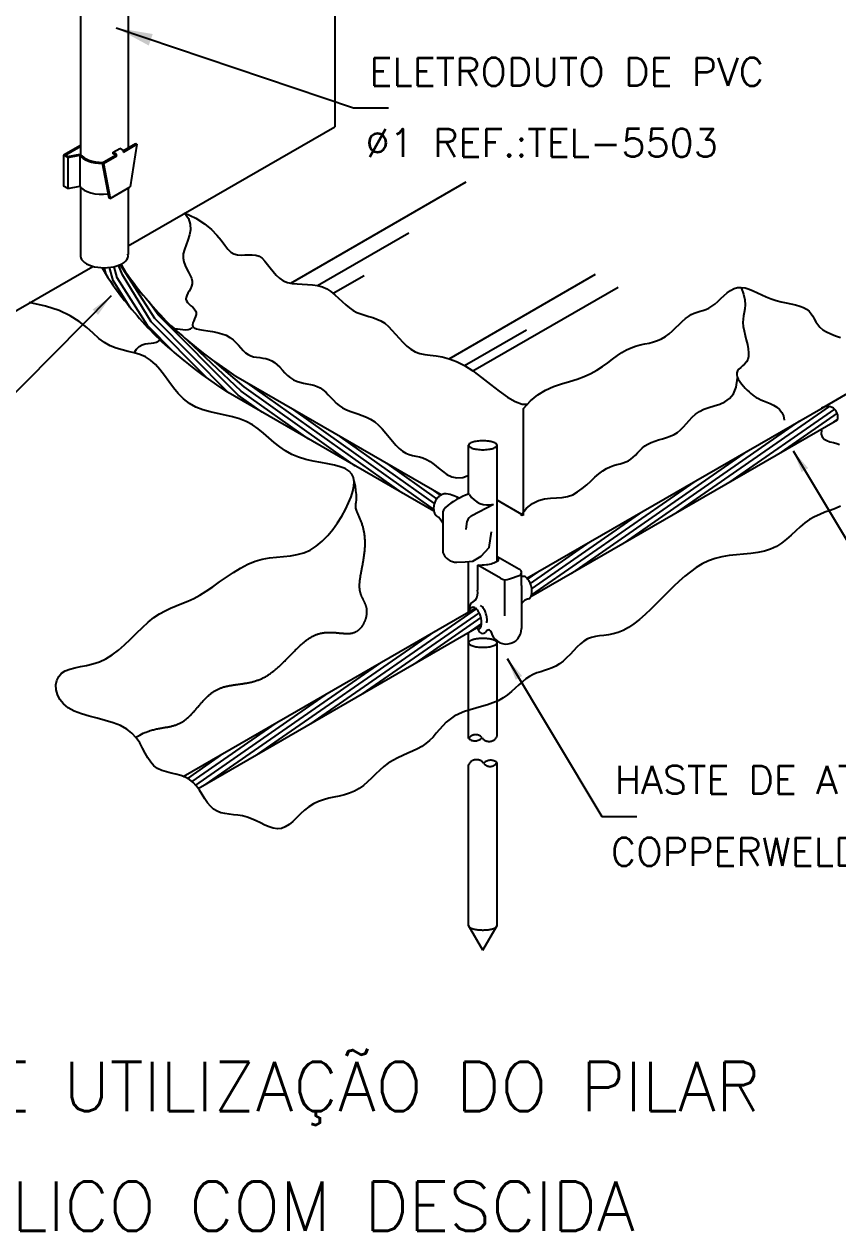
# Model space of a CAD drawing. Header units: millimetres. Extents: x -4896.6 to -4881.4, y -4697.4 to -4683.3.
# Drawn here: x -4890.26 to -4884.48, y -4697.4 to -4688.83 of the extents above; entities that cross this region are included whole.
import ezdxf
from ezdxf.enums import TextEntityAlignment as Align

# ---------------------------------------------------------------- set-up
doc = ezdxf.new("R2010")
doc.units = ezdxf.units.MM
doc.header["$LTSCALE"] = 10
doc.linetypes.add('DASHEDX2', pattern=[1.5, 1, -0.5])
doc.layers.add('Termotécnica', color=7, linetype='Continuous')
doc.styles.add('r140', font='romans.shx')
doc.styles.add('r80', font='romans.shx')

msp = doc.modelspace()

# ---------------------------------------------------------------- linework, layer by layer
at = {"layer": 'Termotécnica', "color": 2}
for p, q in [((-4888.0512, -4686.4706), (-4888.0512, -4689.5546)), ((-4889.5194, -4690.4023), (-4888.0512, -4689.5546)), ((-4891.2012, -4691.3733), (-4889.7705, -4690.5473)), ((-4889.6392, -4690.7575), (-4890.8862, -4692.0152)), ((-4886.7096, -4692.318), (-4886.7096, -4691.5576)), ((-4887.1007, -4692.1656), (-4887.1007, -4691.8186)), ((-4886.8981, -4692.6419), (-4886.8981, -4691.8186)), ((-4884.7952, -4691.8575), (-4884.1239, -4692.9798)), ((-4887.0769, -4692.3168), (-4886.9236, -4692.2364)), ((-4886.7096, -4692.318), (-4886.8981, -4692.2091)), ((-4887.2844, -4692.3052), (-4887.2844, -4692.5801)), ((-4887.1178, -4692.4181), (-4887.1111, -4692.3581)), ((-4887.1007, -4693.0024), (-4887.1007, -4692.6441)), ((-4886.7431, -4692.6984), (-4886.894, -4692.6124)), ((-4887.0376, -4692.67), (-4887.0376, -4692.8471)), ((-4886.8749, -4692.7634), (-4887.0349, -4692.6701)), ((-4886.8096, -4692.7679), (-4886.7352, -4692.7407)), ((-4886.7251, -4692.8147), (-4886.7251, -4692.7256)), ((-4886.8449, -4692.7738), (-4886.8449, -4693.0315)), ((-4886.7251, -4692.8147), (-4886.7251, -4693.1207)), ((-4887.1007, -4693.2227), (-4887.1007, -4693.1491)), ((-4886.8264, -4693.334), (-4886.1551, -4694.4563)), ((-4886.1551, -4694.4563), (-4885.9051, -4694.4563))]:
    msp.add_line(p, q, dxfattribs=at)
at = {"layer": 'Termotécnica', "color": 3}
for p, q in [((-4889.8583, -4688.0033), (-4889.8583, -4689.7496)), ((-4889.5194, -4688.0106), (-4889.5194, -4689.7056)), ((-4889.8583, -4689.2573), (-4889.8583, -4689.7495)), ((-4889.8583, -4689.6877), (-4889.9769, -4689.7561)), ((-4889.8583, -4689.6956), (-4889.9632, -4689.7561)), ((-4889.9471, -4689.7654), (-4889.8589, -4689.7488)), ((-4889.6252, -4689.7364), (-4889.5775, -4689.7089)), ((-4889.6052, -4689.7479), (-4889.6252, -4689.7364)), ((-4889.6252, -4689.7471), (-4889.6252, -4689.7364)), ((-4889.6082, -4689.7569), (-4889.6252, -4689.7471)), ((-4889.5575, -4689.7204), (-4889.5775, -4689.7089)), ((-4889.5535, -4689.7253), (-4889.4653, -4689.6743)), ((-4889.5518, -4689.7344), (-4889.4565, -4689.6794)), ((-4889.5518, -4689.7344), (-4889.5518, -4689.731)), ((-4889.4565, -4689.6794), (-4889.5041, -4689.9821)), ((-4889.4565, -4689.6794), (-4889.4653, -4689.6743)), ((-4889.9769, -4689.7561), (-4889.9769, -4689.9766)), ((-4889.9483, -4689.7727), (-4889.9769, -4689.7561)), ((-4889.9471, -4689.7654), (-4889.9632, -4689.7561)), ((-4889.9483, -4689.7727), (-4889.8626, -4689.7565)), ((-4889.9483, -4689.7727), (-4889.9483, -4689.9931)), ((-4889.8626, -4689.7565), (-4889.8626, -4689.9766)), ((-4889.7036, -4689.8119), (-4889.6082, -4689.7569)), ((-4889.6948, -4689.817), (-4889.7036, -4689.8119)), ((-4889.7036, -4689.8119), (-4889.6559, -4690.0596)), ((-4889.6948, -4689.817), (-4889.5995, -4689.762)), ((-4889.6948, -4689.817), (-4889.6471, -4690.0646)), ((-4889.9483, -4689.9931), (-4889.9769, -4689.9766)), ((-4889.9483, -4689.9928), (-4889.8626, -4689.9766)), ((-4889.8583, -4689.9822), (-4889.8583, -4690.4629)), ((-4889.6471, -4690.0646), (-4889.5041, -4689.9821)), ((-4889.5194, -4689.9909), (-4889.5194, -4690.462)), ((-4889.6471, -4690.0646), (-4889.6559, -4690.0596)), ((-4887.2952, -4692.1707), (-4888.7534, -4691.3289)), ((-4887.3473, -4692.2873), (-4888.8247, -4691.4344)), ((-4886.6861, -4692.7631), (-4884.5831, -4691.5489)), ((-4886.6579, -4692.8935), (-4884.4812, -4691.6368)), ((-4889.1271, -4694.1724), (-4887.0536, -4692.9753)), ((-4889.0218, -4694.2582), (-4887.0106, -4693.0971))]:
    msp.add_line(p, q, dxfattribs=at)
at = {"layer": 'Termotécnica', "color": 2, "ltscale": 1.6}
for p, q in [((-4889.6033, -4688.8526), (-4887.9193, -4689.4199)), ((-4887.9193, -4689.4199), (-4887.6693, -4689.4199))]:
    msp.add_line(p, q, dxfattribs=at)
at = {"layer": 'Termotécnica', "color": 1}
for p, q in [((-4888.364, -4690.6657), (-4887.1178, -4689.9463)), ((-4888.1749, -4690.6829), (-4887.5254, -4690.3079)), ((-4889.675, -4690.6047), (-4889.6878, -4690.558)), ((-4889.6261, -4690.6472), (-4889.651, -4690.5562)), ((-4889.5957, -4690.628), (-4889.6178, -4690.5497)), ((-4889.5594, -4690.6082), (-4889.5862, -4690.539)), ((-4889.3299, -4690.917), (-4889.5743, -4690.5336)), ((-4889.3554, -4690.9424), (-4889.5594, -4690.6082)), ((-4887.2392, -4691.203), (-4886.1999, -4690.6029)), ((-4889.506, -4690.8371), (-4889.6261, -4690.6472)), ((-4889.3809, -4690.9677), (-4889.5957, -4690.628)), ((-4888.0637, -4690.7381), (-4887.8435, -4690.6109)), ((-4887.071, -4691.29), (-4886.039, -4690.6941)), ((-4889.3044, -4690.8916), (-4889.3699, -4690.8015)), ((-4888.9575, -4691.3424), (-4889.3554, -4690.9424)), ((-4888.8025, -4691.4471), (-4889.3299, -4690.917)), ((-4888.7363, -4691.4628), (-4889.3044, -4690.8916)), ((-4889.189, -4691.1606), (-4889.3809, -4690.9677)), ((-4888.7154, -4691.4335), (-4889.1378, -4691.0355)), ((-4887.1295, -4691.2519), (-4886.6889, -4690.9975)), ((-4888.6946, -4691.4041), (-4888.9033, -4691.225)), ((-4887.5721, -4692.1576), (-4888.6738, -4691.3748)), ((-4888.5663, -4691.5836), (-4888.7363, -4691.4628)), ((-4888.2349, -4691.7749), (-4888.7154, -4691.4335)), ((-4887.9035, -4691.9662), (-4888.6946, -4691.4041)), ((-4884.54, -4691.543), (-4885.6243, -4692.2967)), ((-4887.3494, -4692.2716), (-4888.3424, -4691.5662)), ((-4884.5027, -4691.5609), (-4885.2524, -4692.082)), ((-4884.4826, -4691.5907), (-4884.8805, -4691.8673)), ((-4884.4802, -4691.6328), (-4884.5087, -4691.6526)), ((-4884.751, -4691.6458), (-4885.9962, -4692.5114)), ((-4887.3433, -4692.2319), (-4888.011, -4691.7575)), ((-4885.1228, -4691.8605), (-4886.368, -4692.7261)), ((-4887.3267, -4692.1995), (-4887.6796, -4691.9488)), ((-4887.3007, -4692.1739), (-4887.3482, -4692.1402)), ((-4885.4947, -4692.0752), (-4886.6531, -4692.8805)), ((-4885.8666, -4692.2899), (-4886.6525, -4692.8362)), ((-4886.2384, -4692.5046), (-4886.6628, -4692.7996)), ((-4886.6103, -4692.7193), (-4886.681, -4692.7685)), ((-4887.0477, -4692.9796), (-4888.2274, -4693.7996)), ((-4887.0259, -4693.0082), (-4887.8555, -4693.5849)), ((-4887.0131, -4693.0431), (-4887.4836, -4693.3702)), ((-4887.0089, -4693.084), (-4887.1118, -4693.1555)), ((-4887.3433, -4693.1412), (-4888.5992, -4694.0143)), ((-4887.7259, -4693.3634), (-4888.9711, -4694.229)), ((-4888.0978, -4693.5781), (-4889.041, -4694.2338)), ((-4888.4696, -4693.7928), (-4889.0667, -4694.2078)), ((-4888.8415, -4694.0075), (-4889.0981, -4694.1859))]:
    msp.add_line(p, q, dxfattribs=at)
at = {"layer": 'Termotécnica', "color": 1, "linetype": 'DASHEDX2'}
for p, q in [((-4884.5831, -4691.5489), (-4884.0934, -4691.2662)), ((-4887.1007, -4693.9033), (-4887.1007, -4693.2227)), ((-4886.8981, -4693.8873), (-4886.8981, -4693.2227)), ((-4887.1007, -4695.2318), (-4887.1007, -4694.0882)), ((-4886.8981, -4695.2318), (-4886.8981, -4694.0721)), ((-4886.9994, -4695.4075), (-4887.1007, -4695.2318)), ((-4886.9994, -4695.4075), (-4886.8981, -4695.2318))]:
    msp.add_line(p, q, dxfattribs=at)
at = {"layer": 'Termotécnica', "color": 2}
for points in [[(-4889.1176, -4690.1671), (-4889.0902, -4690.2078), (-4889.0773, -4690.2476), (-4889.0758, -4690.2863), (-4889.0824, -4690.3238), (-4889.094, -4690.36), (-4889.1075, -4690.3947), (-4889.1196, -4690.4277), (-4889.1273, -4690.459), (-4889.1282, -4690.4884), (-4889.1231, -4690.5159), (-4889.1138, -4690.5419), (-4889.102, -4690.5663), (-4889.0893, -4690.5893), (-4889.0774, -4690.6111), (-4889.068, -4690.6319), (-4889.0629, -4690.6517), (-4889.0631, -4690.6706), (-4889.0678, -4690.6888), (-4889.0756, -4690.7062), (-4889.0849, -4690.7227), (-4889.0943, -4690.7384), (-4889.1024, -4690.7533), (-4889.1078, -4690.7673), (-4889.109, -4690.7804), (-4889.105, -4690.7927), (-4889.0967, -4690.8044), (-4889.0856, -4690.8157), (-4889.073, -4690.8268), (-4889.0603, -4690.8381), (-4889.0489, -4690.8498), (-4889.0402, -4690.8621), (-4889.0356, -4690.8753), (-4889.0359, -4690.8896), (-4889.0401, -4690.9045), (-4889.0463, -4690.9197), (-4889.0529, -4690.9347), (-4889.0582, -4690.949), (-4889.0606, -4690.9622), (-4889.0583, -4690.9738), (-4889.0497, -4690.9834), (-4889.0336, -4690.9908), (-4889.011, -4690.9964), (-4888.9834, -4691.0011), (-4888.9522, -4691.0056), (-4888.9191, -4691.0107), (-4888.8856, -4691.0171), (-4888.853, -4691.0256), (-4888.823, -4691.037), (-4888.7967, -4691.0517), (-4888.7738, -4691.069), (-4888.7535, -4691.088), (-4888.7351, -4691.1077), (-4888.7179, -4691.1271), (-4888.7013, -4691.1454), (-4888.6846, -4691.1614), (-4888.6669, -4691.1742), (-4888.6478, -4691.1832), (-4888.6275, -4691.1891), (-4888.6063, -4691.193), (-4888.5845, -4691.1958), (-4888.5625, -4691.1986), (-4888.5406, -4691.2025), (-4888.5191, -4691.2084), (-4888.4985, -4691.2174), (-4888.4789, -4691.2303), (-4888.4601, -4691.2462), (-4888.4418, -4691.2644), (-4888.4236, -4691.2837), (-4888.4052, -4691.3032), (-4888.3862, -4691.3218), (-4888.3663, -4691.3387), (-4888.3452, -4691.3528), (-4888.3226, -4691.3634), (-4888.2988, -4691.3711), (-4888.2743, -4691.3769), (-4888.2495, -4691.3818), (-4888.2247, -4691.3866), (-4888.2005, -4691.3923), (-4888.1772, -4691.3998), (-4888.1552, -4691.4101), (-4888.1348, -4691.4238), (-4888.1157, -4691.4403), (-4888.0973, -4691.4589), (-4888.079, -4691.4786), (-4888.0604, -4691.4986), (-4888.0409, -4691.5181), (-4888.02, -4691.5362), (-4887.9972, -4691.552), (-4887.972, -4691.5651), (-4887.9449, -4691.576), (-4887.9163, -4691.5859), (-4887.8866, -4691.5956), (-4887.8565, -4691.6061), (-4887.8263, -4691.6185), (-4887.7965, -4691.6336), (-4887.7677, -4691.6526), (-4887.7401, -4691.6759), (-4887.7138, -4691.7026), (-4887.6885, -4691.7314), (-4887.664, -4691.761), (-4887.6401, -4691.79), (-4887.6166, -4691.8171), (-4887.5933, -4691.841), (-4887.5701, -4691.8603), (-4887.5467, -4691.8741), (-4887.5231, -4691.8836), (-4887.4992, -4691.8903), (-4887.4749, -4691.8956), (-4887.4501, -4691.9011), (-4887.4249, -4691.9083), (-4887.3991, -4691.9188), (-4887.3726, -4691.934), (-4887.3454, -4691.9548), (-4887.317, -4691.979), (-4887.287, -4692.0036), (-4887.255, -4692.0257), (-4887.2206, -4692.0424), (-4887.1832, -4692.0507), (-4887.1425, -4692.0476), (-4887.0979, -4692.0304)], [(-4889.1176, -4690.1671), (-4889.0386, -4690.2043), (-4888.9757, -4690.2439), (-4888.9263, -4690.2845), (-4888.8878, -4690.3243), (-4888.8576, -4690.3619), (-4888.8329, -4690.3955), (-4888.8113, -4690.4238), (-4888.7901, -4690.445), (-4888.7671, -4690.4583), (-4888.7424, -4690.4648), (-4888.7165, -4690.4668), (-4888.6901, -4690.466), (-4888.6636, -4690.4644), (-4888.6376, -4690.4641), (-4888.6126, -4690.4669), (-4888.5893, -4690.4748), (-4888.5678, -4690.4893), (-4888.5478, -4690.5092), (-4888.5286, -4690.5328), (-4888.5092, -4690.5585), (-4888.4892, -4690.5847), (-4888.4676, -4690.6096), (-4888.4438, -4690.6316), (-4888.4172, -4690.6491), (-4888.3871, -4690.6608), (-4888.3541, -4690.6678), (-4888.319, -4690.6715), (-4888.2826, -4690.6735), (-4888.2457, -4690.675), (-4888.209, -4690.6778), (-4888.1733, -4690.6832), (-4888.1395, -4690.6927), (-4888.108, -4690.7073), (-4888.0786, -4690.7262), (-4888.0509, -4690.7482), (-4888.0244, -4690.7721), (-4887.9987, -4690.7964), (-4887.9733, -4690.82), (-4887.9477, -4690.8417), (-4887.9215, -4690.86), (-4887.8943, -4690.8743), (-4887.8663, -4690.8853), (-4887.8378, -4690.8943), (-4887.809, -4690.9025), (-4887.7802, -4690.911), (-4887.7517, -4690.9213), (-4887.7237, -4690.9345), (-4887.6966, -4690.9518), (-4887.6704, -4690.974), (-4887.6448, -4691.0001), (-4887.6194, -4691.0285), (-4887.5939, -4691.0578), (-4887.5677, -4691.0865), (-4887.5404, -4691.113), (-4887.5116, -4691.1358), (-4887.4809, -4691.1535), (-4887.4478, -4691.1652), (-4887.4121, -4691.1725), (-4887.3737, -4691.1776), (-4887.3321, -4691.1829), (-4887.2873, -4691.1906), (-4887.239, -4691.203), (-4887.1869, -4691.2224), (-4887.1309, -4691.251), (-4887.071, -4691.29), (-4887.0086, -4691.3362), (-4886.9456, -4691.3855), (-4886.8835, -4691.4334), (-4886.8241, -4691.4758), (-4886.7693, -4691.5084), (-4886.7206, -4691.527), (-4886.68, -4691.5273)], [(-4886.7096, -4691.5576), (-4886.6614, -4691.5023), (-4886.6092, -4691.4594), (-4886.5542, -4691.4265), (-4886.4975, -4691.4014), (-4886.4404, -4691.3815), (-4886.3842, -4691.3647), (-4886.3299, -4691.3486), (-4886.279, -4691.3307), (-4886.2321, -4691.3094), (-4886.1891, -4691.2852), (-4886.1494, -4691.2591), (-4886.1124, -4691.2323), (-4886.0774, -4691.2058), (-4886.044, -4691.1808), (-4886.0114, -4691.1583), (-4885.9792, -4691.1395), (-4885.9468, -4691.125), (-4885.9144, -4691.1141), (-4885.882, -4691.1057), (-4885.8501, -4691.0987), (-4885.8187, -4691.092), (-4885.788, -4691.0844), (-4885.7584, -4691.0749), (-4885.7299, -4691.0624), (-4885.7027, -4691.046), (-4885.6768, -4691.0265), (-4885.652, -4691.0049), (-4885.6282, -4690.9823), (-4885.6052, -4690.9597), (-4885.583, -4690.9381), (-4885.5612, -4690.9186), (-4885.5399, -4690.9022), (-4885.5189, -4690.8897), (-4885.4981, -4690.8803), (-4885.4774, -4690.8729), (-4885.4568, -4690.8666), (-4885.4362, -4690.8604), (-4885.4156, -4690.853), (-4885.3947, -4690.8436), (-4885.3737, -4690.8311), (-4885.3524, -4690.8147), (-4885.3308, -4690.7956), (-4885.3087, -4690.775), (-4885.2862, -4690.7543), (-4885.2631, -4690.7349), (-4885.2393, -4690.7181), (-4885.2149, -4690.7052), (-4885.1897, -4690.6976), (-4885.1637, -4690.6963), (-4885.1367, -4690.7005), (-4885.1088, -4690.7091), (-4885.0799, -4690.721), (-4885.0498, -4690.7349), (-4885.0186, -4690.7497), (-4884.9861, -4690.7644), (-4884.9523, -4690.7777), (-4884.9172, -4690.7888), (-4884.8816, -4690.798), (-4884.8461, -4690.8061), (-4884.8117, -4690.8136), (-4884.779, -4690.8213), (-4884.749, -4690.8298), (-4884.7224, -4690.8398), (-4884.7, -4690.8518), (-4884.6822, -4690.8665), (-4884.6681, -4690.8833), (-4884.6563, -4690.9017), (-4884.6455, -4690.9211), (-4884.6342, -4690.941), (-4884.6211, -4690.9607), (-4884.6049, -4690.9796), (-4884.5842, -4690.9971), (-4884.5582, -4691.0129), (-4884.5276, -4691.0272), (-4884.4938, -4691.0404), (-4884.4581, -4691.0531)], [(-4885.1637, -4690.6963), (-4885.1477, -4690.7454), (-4885.1393, -4690.786), (-4885.1368, -4690.8199), (-4885.1384, -4690.8487), (-4885.1425, -4690.8741), (-4885.1474, -4690.8978), (-4885.1513, -4690.9214), (-4885.1526, -4690.9467), (-4885.1501, -4690.9749), (-4885.1445, -4691.0055), (-4885.1369, -4691.0376), (-4885.1287, -4691.0701), (-4885.1209, -4691.1023), (-4885.1148, -4691.1331), (-4885.1116, -4691.1616), (-4885.1125, -4691.1869), (-4885.1183, -4691.2083), (-4885.128, -4691.2262), (-4885.1404, -4691.2415), (-4885.1541, -4691.2547), (-4885.1678, -4691.2668), (-4885.1802, -4691.2782), (-4885.1899, -4691.2899), (-4885.1956, -4691.3026), (-4885.1965, -4691.3167), (-4885.1928, -4691.332), (-4885.1855, -4691.3482), (-4885.1752, -4691.3648), (-4885.1629, -4691.3814), (-4885.1493, -4691.3976), (-4885.1352, -4691.413), (-4885.1214, -4691.4271), (-4885.1086, -4691.4397), (-4885.0963, -4691.4508), (-4885.084, -4691.4608), (-4885.0714, -4691.4699), (-4885.0577, -4691.4784), (-4885.0426, -4691.4865), (-4885.0254, -4691.4946), (-4885.0057, -4691.5027), (-4884.9833, -4691.5114), (-4884.9592, -4691.5211), (-4884.9349, -4691.5327), (-4884.9118, -4691.5467), (-4884.8914, -4691.5638), (-4884.8751, -4691.5847), (-4884.8642, -4691.6101), (-4884.8603, -4691.6406)], [(-4884.4584, -4692.2517), (-4884.4947, -4692.2669), (-4884.5319, -4692.2808), (-4884.5696, -4692.2945), (-4884.6071, -4692.3093), (-4884.6438, -4692.3262), (-4884.6792, -4692.3464), (-4884.7129, -4692.3706), (-4884.7453, -4692.3981), (-4884.7772, -4692.4273), (-4884.8094, -4692.4572), (-4884.8426, -4692.4864), (-4884.8775, -4692.5136), (-4884.9148, -4692.5375), (-4884.9552, -4692.5569), (-4884.9993, -4692.5709), (-4885.0466, -4692.5805), (-4885.0961, -4692.587), (-4885.147, -4692.5918), (-4885.1987, -4692.5963), (-4885.2503, -4692.602), (-4885.301, -4692.6101), (-4885.35, -4692.6222), (-4885.3966, -4692.6392), (-4885.4412, -4692.661), (-4885.484, -4692.687), (-4885.5255, -4692.7167), (-4885.5659, -4692.7496), (-4885.6058, -4692.7852), (-4885.6455, -4692.823), (-4885.6854, -4692.8624), (-4885.7257, -4692.9028), (-4885.7663, -4692.9434), (-4885.807, -4692.9831), (-4885.8475, -4693.021), (-4885.8876, -4693.0562), (-4885.927, -4693.0876), (-4885.9655, -4693.1142), (-4886.0029, -4693.1352), (-4886.039, -4693.1499), (-4886.0737, -4693.1595), (-4886.107, -4693.1654), (-4886.1391, -4693.1693), (-4886.1699, -4693.1726), (-4886.1995, -4693.1769), (-4886.2279, -4693.1837), (-4886.2552, -4693.1945), (-4886.2814, -4693.2104), (-4886.3067, -4693.2306), (-4886.3314, -4693.2539), (-4886.3557, -4693.279), (-4886.3799, -4693.3047), (-4886.4042, -4693.3296), (-4886.4288, -4693.3526), (-4886.4541, -4693.3724), (-4886.48, -4693.3882), (-4886.5066, -4693.4005), (-4886.5337, -4693.4105), (-4886.5609, -4693.4191), (-4886.5881, -4693.4275), (-4886.6152, -4693.4366), (-4886.6418, -4693.4476), (-4886.6678, -4693.4614), (-4886.693, -4693.4787), (-4886.718, -4693.4991), (-4886.7431, -4693.5215), (-4886.769, -4693.5452), (-4886.7962, -4693.5691), (-4886.8251, -4693.5923), (-4886.8563, -4693.6141), (-4886.8904, -4693.6334), (-4886.9275, -4693.6496), (-4886.967, -4693.6634), (-4887.008, -4693.6757), (-4887.0495, -4693.6871), (-4887.0906, -4693.6987), (-4887.1303, -4693.7114), (-4887.1678, -4693.7259), (-4887.202, -4693.7431), (-4887.2323, -4693.7637), (-4887.2594, -4693.787), (-4887.2841, -4693.8123), (-4887.3073, -4693.8387), (-4887.33, -4693.8654), (-4887.3531, -4693.8916), (-4887.3774, -4693.9163), (-4887.4038, -4693.9388), (-4887.4331, -4693.9585), (-4887.4647, -4693.976), (-4887.4982, -4693.992), (-4887.5329, -4694.0074), (-4887.5681, -4694.0229), (-4887.6033, -4694.0393), (-4887.6378, -4694.0575), (-4887.6709, -4694.0782), (-4887.7023, -4694.1019), (-4887.7323, -4694.128), (-4887.7613, -4694.1554), (-4887.79, -4694.1831), (-4887.8188, -4694.2101), (-4887.8483, -4694.2354), (-4887.879, -4694.258), (-4887.9113, -4694.2769), (-4887.9457, -4694.2914), (-4887.9818, -4694.3024), (-4888.019, -4694.3113), (-4888.0568, -4694.3191), (-4888.0945, -4694.3273), (-4888.1317, -4694.3369), (-4888.1678, -4694.3494), (-4888.2022, -4694.3658), (-4888.2345, -4694.3871), (-4888.265, -4694.4119), (-4888.2941, -4694.4387), (-4888.322, -4694.4655), (-4888.3493, -4694.4909), (-4888.3762, -4694.513), (-4888.4033, -4694.5302), (-4888.4307, -4694.5408), (-4888.459, -4694.5436), (-4888.4879, -4694.5395), (-4888.5176, -4694.5303), (-4888.548, -4694.5174), (-4888.5788, -4694.5025), (-4888.6102, -4694.487), (-4888.642, -4694.4726), (-4888.6741, -4694.4607), (-4888.7065, -4694.4526), (-4888.7387, -4694.4473), (-4888.7706, -4694.4437), (-4888.8017, -4694.4403), (-4888.8317, -4694.436), (-4888.8602, -4694.4294), (-4888.887, -4694.4193), (-4888.9115, -4694.4044), (-4888.9338, -4694.3838), (-4888.9543, -4694.3586), (-4888.9738, -4694.3302), (-4888.9932, -4694.3002), (-4889.013, -4694.2701), (-4889.0342, -4694.2413), (-4889.0575, -4694.2154), (-4889.0837, -4694.1938), (-4889.1131, -4694.1776), (-4889.1452, -4694.1656), (-4889.1789, -4694.1564), (-4889.2132, -4694.1482), (-4889.247, -4694.1397), (-4889.2794, -4694.1292), (-4889.3094, -4694.1151), (-4889.3359, -4694.096), (-4889.3585, -4694.0707), (-4889.3782, -4694.0402), (-4889.3967, -4694.0061), (-4889.4157, -4693.97), (-4889.4368, -4693.9332), (-4889.4616, -4693.8975), (-4889.4917, -4693.8642), (-4889.5289, -4693.835), (-4889.574, -4693.8109), (-4889.6255, -4693.791), (-4889.6812, -4693.7739), (-4889.7389, -4693.7583), (-4889.7962, -4693.7428), (-4889.8511, -4693.7262), (-4889.9012, -4693.7069), (-4889.9444, -4693.6838), (-4889.9788, -4693.6558), (-4890.0044, -4693.6241), (-4890.0215, -4693.59), (-4890.0305, -4693.5552), (-4890.0316, -4693.521), (-4890.0254, -4693.489), (-4890.012, -4693.4608), (-4889.9919, -4693.4377), (-4889.9654, -4693.4207), (-4889.9335, -4693.4086), (-4889.897, -4693.3995), (-4889.8568, -4693.3917), (-4889.8138, -4693.3833), (-4889.769, -4693.3726), (-4889.7232, -4693.3577), (-4889.6773, -4693.3368), (-4889.632, -4693.3088), (-4889.5876, -4693.2747), (-4889.544, -4693.2364), (-4889.501, -4693.1956), (-4889.4588, -4693.1541), (-4889.4172, -4693.1137), (-4889.3763, -4693.0762), (-4889.3359, -4693.0433), (-4889.2961, -4693.0162), (-4889.2566, -4692.9941), (-4889.217, -4692.9754), (-4889.1772, -4692.9587), (-4889.1368, -4692.9427), (-4889.0955, -4692.9257), (-4889.0532, -4692.9063), (-4889.0095, -4692.8831), (-4888.9642, -4692.8552), (-4888.9174, -4692.8235), (-4888.8693, -4692.7897), (-4888.8203, -4692.7552), (-4888.7704, -4692.7218), (-4888.7198, -4692.6909), (-4888.6689, -4692.6641), (-4888.6177, -4692.6429), (-4888.5665, -4692.6284), (-4888.5156, -4692.6192), (-4888.4651, -4692.6132), (-4888.4151, -4692.6085), (-4888.3661, -4692.6031), (-4888.318, -4692.595), (-4888.2713, -4692.5822), (-4888.2259, -4692.5629), (-4888.1823, -4692.5354), (-4888.1407, -4692.5009), (-4888.1015, -4692.4607), (-4888.0649, -4692.4164), (-4888.0314, -4692.3695), (-4888.0014, -4692.3214), (-4887.9751, -4692.2737), (-4887.9529, -4692.2278), (-4887.9352, -4692.185), (-4887.9224, -4692.1456), (-4887.915, -4692.1097), (-4887.9136, -4692.0773), (-4887.9185, -4692.0485), (-4887.9303, -4692.0234), (-4887.9496, -4692.0021), (-4887.9766, -4691.9846), (-4888.0117, -4691.9708), (-4888.0535, -4691.9597), (-4888.1005, -4691.9501), (-4888.151, -4691.9409), (-4888.2035, -4691.9308), (-4888.2563, -4691.9187), (-4888.3078, -4691.9034), (-4888.3565, -4691.8838), (-4888.4012, -4691.859), (-4888.4425, -4691.8301), (-4888.4816, -4691.7985), (-4888.5194, -4691.7655), (-4888.5571, -4691.7328), (-4888.5957, -4691.7015), (-4888.6363, -4691.6733), (-4888.68, -4691.6495), (-4888.7276, -4691.631), (-4888.7782, -4691.6167), (-4888.8307, -4691.6047), (-4888.8841, -4691.5935), (-4888.9372, -4691.5814), (-4888.9889, -4691.5665), (-4889.0381, -4691.5473), (-4889.0837, -4691.522), (-4889.1249, -4691.4895), (-4889.1623, -4691.4513), (-4889.1968, -4691.4093), (-4889.2295, -4691.3656), (-4889.2611, -4691.3221), (-4889.2928, -4691.281), (-4889.3253, -4691.2441), (-4889.3597, -4691.2136), (-4889.3966, -4691.1907), (-4889.4357, -4691.1741), (-4889.4766, -4691.1617), (-4889.5185, -4691.1513), (-4889.561, -4691.141), (-4889.6034, -4691.1285), (-4889.6454, -4691.1119), (-4889.6862, -4691.0891), (-4889.7259, -4691.0586), (-4889.7671, -4691.0221), (-4889.8129, -4690.9818), (-4889.8665, -4690.94), (-4889.9309, -4690.8991), (-4890.0092, -4690.8614), (-4890.1047, -4690.829), (-4890.2211, -4690.8042)], [(-4889.1892, -4690.9921), (-4889.1872, -4690.9917), (-4889.1685, -4690.9918), (-4889.1491, -4690.9937), (-4889.1295, -4690.9959), (-4889.1104, -4690.9971), (-4889.0923, -4690.996), (-4889.076, -4690.9913), (-4889.0619, -4690.9815)], [(-4889.4766, -4691.1617), (-4889.4595, -4691.1349), (-4889.4405, -4691.1166), (-4889.4199, -4691.1051), (-4889.3986, -4691.0984), (-4889.3771, -4691.0949), (-4889.3559, -4691.0928), (-4889.3358, -4691.0902), (-4889.3173, -4691.0854), (-4889.3009, -4691.077), (-4889.2918, -4691.0701)], [(-4886.7301, -4692.3167), (-4886.6893, -4692.2661), (-4886.6473, -4692.2321), (-4886.6046, -4692.2112), (-4886.5616, -4692.2), (-4886.519, -4692.195), (-4886.4772, -4692.1929), (-4886.4365, -4692.1901), (-4886.3977, -4692.1833), (-4886.3609, -4692.1698), (-4886.3262, -4692.1504), (-4886.2932, -4692.1267), (-4886.2619, -4692.1003), (-4886.2319, -4692.0727), (-4886.2032, -4692.0457), (-4886.1754, -4692.0207), (-4886.1484, -4691.9994), (-4886.1219, -4691.983), (-4886.0962, -4691.9708), (-4886.0714, -4691.9618), (-4886.0474, -4691.955), (-4886.0247, -4691.9492), (-4886.0031, -4691.9436), (-4885.983, -4691.9369), (-4885.9643, -4691.9283), (-4885.9473, -4691.9168), (-4885.9313, -4691.9031), (-4885.9159, -4691.8876), (-4885.9005, -4691.8712), (-4885.8846, -4691.8545), (-4885.8675, -4691.8382), (-4885.8488, -4691.823), (-4885.8278, -4691.8096), (-4885.8043, -4691.7985), (-4885.7786, -4691.7892), (-4885.7515, -4691.7808), (-4885.7236, -4691.7726), (-4885.6955, -4691.7638), (-4885.668, -4691.7538), (-4885.6416, -4691.7416), (-4885.6171, -4691.7266), (-4885.5948, -4691.7083), (-4885.5741, -4691.6873), (-4885.554, -4691.6648), (-4885.5336, -4691.6415), (-4885.512, -4691.6187), (-4885.4881, -4691.5971), (-4885.4612, -4691.5779), (-4885.4301, -4691.562), (-4885.3946, -4691.5498), (-4885.3563, -4691.539), (-4885.3174, -4691.5267), (-4885.2801, -4691.51), (-4885.2467, -4691.486), (-4885.2193, -4691.4519), (-4885.2002, -4691.4046), (-4885.1916, -4691.3414)], [(-4884.5951, -4691.7111), (-4884.5973, -4691.7384), (-4884.5903, -4691.7588), (-4884.576, -4691.7739), (-4884.5565, -4691.7848), (-4884.5338, -4691.793), (-4884.5098, -4691.7996), (-4884.4864, -4691.8061), (-4884.4658, -4691.8138)], [(-4889.4649, -4693.8938), (-4889.45, -4693.8851), (-4889.4362, -4693.8775), (-4889.4233, -4693.8709), (-4889.4113, -4693.8652), (-4889.4001, -4693.8603), (-4889.3897, -4693.8561), (-4889.3799, -4693.8525), (-4889.3707, -4693.8493), (-4889.362, -4693.8464), (-4889.3537, -4693.8439), (-4889.3458, -4693.8416), (-4889.3383, -4693.8396), (-4889.3311, -4693.8377), (-4889.3241, -4693.836), (-4889.3172, -4693.8345), (-4889.3105, -4693.8331), (-4889.3038, -4693.8317), (-4889.2972, -4693.8305), (-4889.2906, -4693.8292), (-4889.2841, -4693.8281), (-4889.2777, -4693.8269), (-4889.2713, -4693.8258), (-4889.265, -4693.8248), (-4889.2587, -4693.8237), (-4889.2526, -4693.8226), (-4889.2464, -4693.8216), (-4889.2404, -4693.8205), (-4889.2343, -4693.8194), (-4889.2284, -4693.8182), (-4889.2225, -4693.8171), (-4889.2167, -4693.8158), (-4889.211, -4693.8145), (-4889.2053, -4693.8132), (-4889.1997, -4693.8117), (-4889.1942, -4693.8102), (-4889.1887, -4693.8086), (-4889.1833, -4693.8069), (-4889.178, -4693.805), (-4889.1727, -4693.8031), (-4889.1675, -4693.8011), (-4889.1624, -4693.7989), (-4889.1574, -4693.7966), (-4889.1524, -4693.7942), (-4889.1475, -4693.7916), (-4889.1426, -4693.789), (-4889.1378, -4693.7862), (-4889.1331, -4693.7833), (-4889.1284, -4693.7803), (-4889.1238, -4693.7772), (-4889.1192, -4693.774), (-4889.1147, -4693.7707), (-4889.1103, -4693.7673), (-4889.1059, -4693.7638), (-4889.1015, -4693.7602), (-4889.0972, -4693.7565), (-4889.0929, -4693.7528), (-4889.0887, -4693.7489), (-4889.0845, -4693.745), (-4889.0804, -4693.741), (-4889.0762, -4693.737), (-4889.0722, -4693.7329), (-4889.0681, -4693.7288), (-4889.0641, -4693.7246), (-4889.0601, -4693.7203), (-4889.0561, -4693.716), (-4889.0522, -4693.7117), (-4889.0482, -4693.7073), (-4889.0443, -4693.703), (-4889.0404, -4693.6985), (-4889.0366, -4693.6941), (-4889.0327, -4693.6896), (-4889.0289, -4693.6852), (-4889.025, -4693.6807), (-4889.0212, -4693.6762), (-4889.0173, -4693.6717), (-4889.0135, -4693.6673), (-4889.0097, -4693.6628), (-4889.0059, -4693.6583), (-4889.002, -4693.6539), (-4888.9982, -4693.6495), (-4888.9943, -4693.6451), (-4888.9905, -4693.6407), (-4888.9866, -4693.6364), (-4888.9827, -4693.6321), (-4888.9788, -4693.6278), (-4888.9749, -4693.6236), (-4888.971, -4693.6195), (-4888.967, -4693.6154), (-4888.963, -4693.6113), (-4888.959, -4693.6074), (-4888.955, -4693.6034), (-4888.9509, -4693.5996), (-4888.9468, -4693.5958), (-4888.9427, -4693.5921), (-4888.9385, -4693.5885), (-4888.9343, -4693.585), (-4888.9301, -4693.5816), (-4888.9258, -4693.5783), (-4888.9215, -4693.575), (-4888.9171, -4693.5719), (-4888.9127, -4693.5689), (-4888.9082, -4693.566), (-4888.9037, -4693.5632), (-4888.8991, -4693.5605), (-4888.8945, -4693.5579), (-4888.8898, -4693.5554), (-4888.8851, -4693.553), (-4888.8803, -4693.5508), (-4888.8755, -4693.5486), (-4888.8706, -4693.5466), (-4888.8657, -4693.5446), (-4888.8607, -4693.5428), (-4888.8557, -4693.541), (-4888.8507, -4693.5393), (-4888.8456, -4693.5377), (-4888.8404, -4693.5362), (-4888.8352, -4693.5348), (-4888.83, -4693.5334), (-4888.8247, -4693.5321), (-4888.8194, -4693.5309), (-4888.8141, -4693.5297), (-4888.8087, -4693.5286), (-4888.8033, -4693.5275), (-4888.7978, -4693.5264), (-4888.7923, -4693.5255), (-4888.7868, -4693.5245), (-4888.7813, -4693.5236), (-4888.7757, -4693.5227), (-4888.7701, -4693.5218), (-4888.7645, -4693.521), (-4888.7589, -4693.5202), (-4888.7532, -4693.5194), (-4888.7475, -4693.5186), (-4888.7418, -4693.5178), (-4888.7361, -4693.517), (-4888.7303, -4693.5161), (-4888.7245, -4693.5153), (-4888.7187, -4693.5145), (-4888.7129, -4693.5137), (-4888.7071, -4693.5128), (-4888.7013, -4693.5119), (-4888.6955, -4693.511), (-4888.6896, -4693.51), (-4888.6838, -4693.509), (-4888.6779, -4693.508), (-4888.672, -4693.5069), (-4888.6662, -4693.5058), (-4888.6603, -4693.5046), (-4888.6544, -4693.5034), (-4888.6485, -4693.502), (-4888.6426, -4693.5007), (-4888.6367, -4693.4992), (-4888.6309, -4693.4977), (-4888.625, -4693.4961), (-4888.6191, -4693.4944), (-4888.6132, -4693.4926), (-4888.6074, -4693.4907), (-4888.6015, -4693.4888), (-4888.5957, -4693.4867), (-4888.5899, -4693.4845), (-4888.584, -4693.4822), (-4888.5782, -4693.4798), (-4888.5724, -4693.4773), (-4888.5667, -4693.4747), (-4888.5609, -4693.4719), (-4888.5552, -4693.4691), (-4888.5494, -4693.4661), (-4888.5437, -4693.4629), (-4888.538, -4693.4597), (-4888.5324, -4693.4563), (-4888.5267, -4693.4528), (-4888.5211, -4693.4492), (-4888.5155, -4693.4454), (-4888.5099, -4693.4415), (-4888.5043, -4693.4376), (-4888.4987, -4693.4335), (-4888.4932, -4693.4293), (-4888.4877, -4693.425), (-4888.4822, -4693.4206), (-4888.4767, -4693.4161), (-4888.4712, -4693.4115), (-4888.4658, -4693.4069), (-4888.4604, -4693.4022), (-4888.455, -4693.3974), (-4888.4496, -4693.3925), (-4888.4442, -4693.3876), (-4888.4388, -4693.3826), (-4888.4335, -4693.3776), (-4888.4281, -4693.3725), (-4888.4228, -4693.3673), (-4888.4175, -4693.3622), (-4888.4122, -4693.357), (-4888.407, -4693.3517), (-4888.4017, -4693.3465), (-4888.3964, -4693.3412), (-4888.3912, -4693.3359), (-4888.386, -4693.3306), (-4888.3808, -4693.3253), (-4888.3756, -4693.32), (-4888.3704, -4693.3147), (-4888.3652, -4693.3094), (-4888.36, -4693.3041), (-4888.3549, -4693.2988), (-4888.3497, -4693.2936), (-4888.3446, -4693.2884), (-4888.3394, -4693.2832), (-4888.3343, -4693.2781), (-4888.3292, -4693.273), (-4888.3241, -4693.2679), (-4888.319, -4693.2629), (-4888.3139, -4693.258), (-4888.3088, -4693.2531), (-4888.3037, -4693.2482), (-4888.2987, -4693.2435), (-4888.2936, -4693.2388), (-4888.2885, -4693.2342), (-4888.2835, -4693.2297), (-4888.2784, -4693.2253), (-4888.2734, -4693.221), (-4888.2684, -4693.2167), (-4888.2633, -4693.2126), (-4888.2583, -4693.2086), (-4888.2533, -4693.2047), (-4888.2483, -4693.2009), (-4888.2432, -4693.1973), (-4888.2382, -4693.1937), (-4888.2332, -4693.1903), (-4888.2282, -4693.187), (-4888.2232, -4693.1839), (-4888.2182, -4693.1809), (-4888.2131, -4693.178), (-4888.2081, -4693.1753), (-4888.2031, -4693.1728), (-4888.1981, -4693.1703), (-4888.1931, -4693.1681), (-4888.1881, -4693.1659), (-4888.1831, -4693.1639), (-4888.1782, -4693.1621), (-4888.1732, -4693.1604), (-4888.1682, -4693.1588), (-4888.1632, -4693.1573), (-4888.1583, -4693.1559), (-4888.1533, -4693.1547), (-4888.1484, -4693.1536), (-4888.1434, -4693.1526), (-4888.1385, -4693.1517), (-4888.1336, -4693.1509), (-4888.1287, -4693.1502), (-4888.1238, -4693.1496), (-4888.1189, -4693.1491), (-4888.1141, -4693.1487), (-4888.1092, -4693.1484), (-4888.1044, -4693.1481), (-4888.0996, -4693.1479), (-4888.0948, -4693.1478), (-4888.09, -4693.1478), (-4888.0853, -4693.1478), (-4888.0805, -4693.1478), (-4888.0758, -4693.148), (-4888.0711, -4693.1481), (-4888.0664, -4693.1483), (-4888.0618, -4693.1486), (-4888.0572, -4693.1489), (-4888.0526, -4693.1492), (-4888.048, -4693.1496), (-4888.0435, -4693.1499), (-4888.039, -4693.1503), (-4888.0345, -4693.1507), (-4888.03, -4693.1512), (-4888.0256, -4693.1516), (-4888.0212, -4693.152), (-4888.0168, -4693.1525), (-4888.0125, -4693.1529), (-4888.0082, -4693.1533), (-4888.0039, -4693.1537), (-4887.9997, -4693.1541), (-4887.9955, -4693.1545), (-4887.9914, -4693.1548), (-4887.9872, -4693.1551), (-4887.9832, -4693.1554), (-4887.9791, -4693.1556), (-4887.9751, -4693.1558), (-4887.9712, -4693.156), (-4887.9672, -4693.1561), (-4887.9634, -4693.1561), (-4887.9595, -4693.1561), (-4887.9557, -4693.1561), (-4887.952, -4693.1559), (-4887.9483, -4693.1557), (-4887.9446, -4693.1554), (-4887.941, -4693.155), (-4887.9375, -4693.1546), (-4887.934, -4693.1541), (-4887.9305, -4693.1535), (-4887.9271, -4693.1528), (-4887.9237, -4693.152), (-4887.9204, -4693.1511), (-4887.9172, -4693.1501), (-4887.914, -4693.149), (-4887.9108, -4693.1478), (-4887.9077, -4693.1466), (-4887.9047, -4693.1452), (-4887.9017, -4693.1438), (-4887.8987, -4693.1423), (-4887.8958, -4693.1406), (-4887.893, -4693.1389), (-4887.8902, -4693.1372), (-4887.8875, -4693.1353), (-4887.8848, -4693.1334), (-4887.8822, -4693.1314), (-4887.8796, -4693.1293), (-4887.8771, -4693.1271), (-4887.8747, -4693.1249), (-4887.8723, -4693.1227), (-4887.8699, -4693.1203), (-4887.8676, -4693.1179), (-4887.8654, -4693.1154), (-4887.8632, -4693.1129), (-4887.8611, -4693.1104), (-4887.859, -4693.1077), (-4887.857, -4693.1051), (-4887.855, -4693.1023), (-4887.8531, -4693.0996), (-4887.8513, -4693.0968), (-4887.8495, -4693.0939), (-4887.8477, -4693.0911), (-4887.846, -4693.0881), (-4887.8444, -4693.0852), (-4887.8428, -4693.0822), (-4887.8413, -4693.0792), (-4887.8399, -4693.0762), (-4887.8385, -4693.0731), (-4887.8371, -4693.07), (-4887.8358, -4693.0669), (-4887.8346, -4693.0638), (-4887.8334, -4693.0607), (-4887.8323, -4693.0576), (-4887.8313, -4693.0544), (-4887.8303, -4693.0513), (-4887.8293, -4693.0481), (-4887.8285, -4693.0449), (-4887.8276, -4693.0418), (-4887.8269, -4693.0386), (-4887.8262, -4693.0355), (-4887.8255, -4693.0323), (-4887.8249, -4693.0292), (-4887.8244, -4693.026), (-4887.8239, -4693.0229), (-4887.8235, -4693.0198), (-4887.8232, -4693.0167), (-4887.8229, -4693.0137), (-4887.8226, -4693.0106), (-4887.8225, -4693.0076), (-4887.8224, -4693.0046), (-4887.8223, -4693.0016), (-4887.8223, -4692.9987), (-4887.8224, -4692.9958), (-4887.8225, -4692.9929), (-4887.8227, -4692.9901), (-4887.8229, -4692.9873), (-4887.8232, -4692.9846), (-4887.8236, -4692.9818), (-4887.824, -4692.9792), (-4887.8244, -4692.9765), (-4887.8249, -4692.9739), (-4887.8255, -4692.9713), (-4887.8261, -4692.9687), (-4887.8268, -4692.9662), (-4887.8275, -4692.9637), (-4887.8282, -4692.9612), (-4887.829, -4692.9588), (-4887.8298, -4692.9564), (-4887.8307, -4692.954), (-4887.8316, -4692.9516), (-4887.8325, -4692.9492), (-4887.8334, -4692.9469), (-4887.8344, -4692.9446), (-4887.8354, -4692.9422), (-4887.8365, -4692.9399), (-4887.8375, -4692.9376), (-4887.8386, -4692.9353), (-4887.8397, -4692.933), (-4887.8408, -4692.9308), (-4887.8419, -4692.9285), (-4887.8431, -4692.9262), (-4887.8442, -4692.9239), (-4887.8454, -4692.9216), (-4887.8465, -4692.9193), (-4887.8477, -4692.917), (-4887.8489, -4692.9147), (-4887.85, -4692.9124), (-4887.8512, -4692.91), (-4887.8523, -4692.9077), (-4887.8535, -4692.9053), (-4887.8546, -4692.9029), (-4887.8558, -4692.9005), (-4887.8569, -4692.8981), (-4887.858, -4692.8956), (-4887.8591, -4692.8931), (-4887.8602, -4692.8906), (-4887.8612, -4692.8881), (-4887.8622, -4692.8855), (-4887.8632, -4692.8829), (-4887.8642, -4692.8802), (-4887.8652, -4692.8775), (-4887.8661, -4692.8748), (-4887.867, -4692.8721), (-4887.8678, -4692.8693), (-4887.8686, -4692.8664), (-4887.8694, -4692.8635), (-4887.8701, -4692.8606), (-4887.8708, -4692.8576), (-4887.8715, -4692.8545), (-4887.8721, -4692.8514), (-4887.8726, -4692.8483), (-4887.8731, -4692.8451), (-4887.8735, -4692.8418), (-4887.8739, -4692.8385), (-4887.8743, -4692.8351), (-4887.8745, -4692.8316), (-4887.8747, -4692.8281), (-4887.8749, -4692.8245), (-4887.875, -4692.8209), (-4887.875, -4692.8171), (-4887.875, -4692.8134), (-4887.8749, -4692.8095), (-4887.8748, -4692.8056), (-4887.8745, -4692.8016), (-4887.8743, -4692.7975), (-4887.874, -4692.7934), (-4887.8736, -4692.7892), (-4887.8731, -4692.7849), (-4887.8727, -4692.7806), (-4887.8721, -4692.7762), (-4887.8716, -4692.7718), (-4887.8709, -4692.7673), (-4887.8703, -4692.7627), (-4887.8696, -4692.7581), (-4887.8688, -4692.7535), (-4887.8681, -4692.7487), (-4887.8673, -4692.744), (-4887.8664, -4692.7391), (-4887.8656, -4692.7342), (-4887.8647, -4692.7293), (-4887.8638, -4692.7243), (-4887.8628, -4692.7193), (-4887.8619, -4692.7143), (-4887.8609, -4692.7091), (-4887.86, -4692.704), (-4887.859, -4692.6988), (-4887.858, -4692.6936), (-4887.857, -4692.6883), (-4887.856, -4692.683), (-4887.855, -4692.6777), (-4887.854, -4692.6723), (-4887.853, -4692.6669), (-4887.852, -4692.6614), (-4887.851, -4692.656), (-4887.85, -4692.6505), (-4887.849, -4692.6449), (-4887.8481, -4692.6394), (-4887.8471, -4692.6338), (-4887.8462, -4692.6282), (-4887.8453, -4692.6226), (-4887.8445, -4692.6169), (-4887.8436, -4692.6113), (-4887.8428, -4692.6056), (-4887.842, -4692.5999), (-4887.8413, -4692.5942), (-4887.8405, -4692.5884), (-4887.8399, -4692.5827), (-4887.8392, -4692.577), (-4887.8386, -4692.5712), (-4887.8381, -4692.5654), (-4887.8376, -4692.5596), (-4887.8371, -4692.5538), (-4887.8367, -4692.5481), (-4887.8364, -4692.5423), (-4887.8361, -4692.5365), (-4887.8359, -4692.5307), (-4887.8357, -4692.5249), (-4887.8356, -4692.5191), (-4887.8356, -4692.5133), (-4887.8356, -4692.5075), (-4887.8357, -4692.5017), (-4887.8359, -4692.4959), (-4887.8361, -4692.4901), (-4887.8365, -4692.4844), (-4887.8369, -4692.4786), (-4887.8373, -4692.4729), (-4887.8379, -4692.4671), (-4887.8385, -4692.4614), (-4887.8392, -4692.4557), (-4887.84, -4692.4499), (-4887.8409, -4692.4442), (-4887.8418, -4692.4385), (-4887.8428, -4692.4328), (-4887.8439, -4692.4271), (-4887.8451, -4692.4215), (-4887.8464, -4692.4158), (-4887.8477, -4692.4101), (-4887.8491, -4692.4045), (-4887.8506, -4692.3988), (-4887.8522, -4692.3932), (-4887.8538, -4692.3875), (-4887.8555, -4692.3819), (-4887.8573, -4692.3762), (-4887.8592, -4692.3706), (-4887.8611, -4692.365), (-4887.8631, -4692.3594), (-4887.8652, -4692.3537), (-4887.8674, -4692.3481), (-4887.8697, -4692.3425), (-4887.872, -4692.3369), (-4887.8744, -4692.3313), (-4887.8768, -4692.3257), (-4887.8794, -4692.32), (-4887.882, -4692.3144), (-4887.8847, -4692.3088), (-4887.8874, -4692.3032), (-4887.8902, -4692.2976), (-4887.893, -4692.2918), (-4887.8956, -4692.2857), (-4887.8979, -4692.2792), (-4887.8997, -4692.2721), (-4887.901, -4692.2643), (-4887.9017, -4692.2557), (-4887.9015, -4692.2461), (-4887.9005, -4692.2352), (-4887.8992, -4692.2225), (-4887.8979, -4692.2074), (-4887.8974, -4692.1891), (-4887.898, -4692.1671), (-4887.9004, -4692.1405), (-4887.905, -4692.1089), (-4887.9125, -4692.0714)], [(-4887.1832, -4692.6489), (-4887.1247, -4692.6463), (-4887.0713, -4692.6413), (-4887.0103, -4692.6057), (-4886.9543, -4692.5447), (-4886.939, -4692.4329)]]:
    msp.add_lwpolyline(points, dxfattribs=at)
at = {"layer": 'Termotécnica', "color": 3}
for points in [[(-4889.7021, -4690.5573), (-4889.6957, -4690.5691), (-4889.6788, -4690.5986), (-4889.6619, -4690.6263), (-4889.645, -4690.6526), (-4889.6282, -4690.6775), (-4889.6115, -4690.7012), (-4889.5948, -4690.7241), (-4889.578, -4690.7465), (-4889.5611, -4690.7685), (-4889.544, -4690.7903), (-4889.5267, -4690.8119), (-4889.5092, -4690.8332), (-4889.4916, -4690.8545), (-4889.4738, -4690.8755), (-4889.4557, -4690.8965), (-4889.4375, -4690.9175), (-4889.4189, -4690.9385), (-4889.3999, -4690.9596), (-4889.3806, -4690.9806), (-4889.3609, -4691.0015), (-4889.3408, -4691.0222), (-4889.3203, -4691.0427), (-4889.2995, -4691.0629), (-4889.2784, -4691.0826), (-4889.2573, -4691.1017), (-4889.2364, -4691.1202), (-4889.2155, -4691.1382), (-4889.1949, -4691.1557), (-4889.1745, -4691.1728), (-4889.1544, -4691.1896), (-4889.1345, -4691.2062), (-4889.114, -4691.2233), (-4889.0912, -4691.242), (-4889.0646, -4691.2632), (-4889.0329, -4691.2875), (-4888.9946, -4691.3158), (-4888.9483, -4691.349), (-4888.8921, -4691.3881), (-4888.8247, -4691.4344)], [(-4889.5706, -4690.5318), (-4889.5695, -4690.5339), (-4889.5542, -4690.559), (-4889.539, -4690.5827), (-4889.5237, -4690.6053), (-4889.5082, -4690.6272), (-4889.4926, -4690.6486), (-4889.4768, -4690.6697), (-4889.4608, -4690.6906), (-4889.4445, -4690.7114), (-4889.428, -4690.732), (-4889.4113, -4690.7524), (-4889.3943, -4690.7728), (-4889.3771, -4690.7932), (-4889.3597, -4690.8135), (-4889.342, -4690.8337), (-4889.3241, -4690.854), (-4889.306, -4690.8741), (-4889.2876, -4690.894), (-4889.2691, -4690.9137), (-4889.2502, -4690.9332), (-4889.2312, -4690.9522), (-4889.2119, -4690.9709), (-4889.1924, -4690.9892), (-4889.1727, -4691.007), (-4889.1529, -4691.0245), (-4889.133, -4691.0417), (-4889.113, -4691.0586), (-4889.093, -4691.0754), (-4889.073, -4691.0921), (-4889.0531, -4691.1087), (-4889.033, -4691.1255), (-4889.0113, -4691.1433), (-4888.9864, -4691.1631), (-4888.9565, -4691.186), (-4888.92, -4691.2131), (-4888.875, -4691.2452), (-4888.8201, -4691.2835), (-4888.7534, -4691.3289)]]:
    msp.add_lwpolyline(points, dxfattribs=at)
at = {"layer": 'Termotécnica', "color": 2}
msp.add_lwpolyline([(-4887.1007, -4691.8186, 0.236645), (-4887.0959, -4691.828, 0.085557), (-4887.071, -4691.8407, 0.043156), (-4887.0409, -4691.8472, 0.031861), (-4886.9994, -4691.8499, 0.031861), (-4886.9578, -4691.8472, 0.043156), (-4886.9278, -4691.8407, 0.085557), (-4886.9029, -4691.828, 0.236645), (-4886.8981, -4691.8186, 0.236645), (-4886.9029, -4691.8091, 0.085557), (-4886.9278, -4691.7964, 0.043156), (-4886.9578, -4691.7899, 0.031861), (-4886.9994, -4691.7873, 0.031861), (-4887.0409, -4691.7899, 0.043156), (-4887.071, -4691.7964, 0.085557), (-4887.0959, -4691.8091, 0.236645)], format="xyb", close=True, dxfattribs=at)
for points in [[(-4887.3063, -4692.178, 0.057952), (-4887.3214, -4692.1926, 0.068674), (-4887.3393, -4692.2218, 0.068674), (-4887.3487, -4692.2547, 0.094064), (-4887.347, -4692.2885, 0.032944)], [(-4887.2735, -4692.1639, 0.138403), (-4887.3063, -4692.178, 0.080567)], [(-4887.347, -4692.2885, 0.023838), (-4887.3451, -4692.2945, 0.202617)], [(-4887.1007, -4693.2227, 0.236645), (-4887.0959, -4693.2321, 0.085557), (-4887.071, -4693.2448, 0.043156), (-4887.0409, -4693.2513, 0.031861), (-4886.9994, -4693.254, 0.031861), (-4886.9578, -4693.2513, 0.043156), (-4886.9278, -4693.2448, 0.085557), (-4886.9029, -4693.2321, 0.236645), (-4886.8981, -4693.2227)]]:
    msp.add_lwpolyline(points, format="xyb", dxfattribs=at)
at = {"layer": 'Termotécnica', "color": 1, "linetype": 'DASHEDX2'}
for points in [[(-4887.1007, -4693.2227, -0.236645), (-4887.0959, -4693.2132, -0.085557), (-4887.071, -4693.2005, -0.043156), (-4887.0409, -4693.194, -0.031861), (-4886.9994, -4693.1913, -0.031861), (-4886.9578, -4693.194, -0.043156), (-4886.9278, -4693.2005, -0.085557), (-4886.9029, -4693.2132, -0.236645), (-4886.8981, -4693.2227)], [(-4887.1007, -4695.2318, 0.236645), (-4887.0959, -4695.2413, 0.085557), (-4887.071, -4695.2539, 0.043156), (-4887.0409, -4695.2604, 0.031861), (-4886.9994, -4695.2631, 0.031861), (-4886.9578, -4695.2604, 0.043156), (-4886.9278, -4695.2539, 0.085557), (-4886.9029, -4695.2413, 0.236645), (-4886.8981, -4695.2318, 0.236645)]]:
    msp.add_lwpolyline(points, format="xyb", dxfattribs=at)
at = {"layer": 'Termotécnica', "color": 3}
for centre, radius, start, end in [((-4889.6153, -4689.7603), 0.0159, 353.82981, 50.73051), ((-4889.5676, -4689.7327), 0.0159, 353.82981, 50.73051), ((-4884.5519, -4691.6158), 0.0738, 343.4713, 125.0199), ((-4887.0401, -4693.0132), 0.0592, 144.41857, 162.60956)]:
    msp.add_arc(centre, radius, start, end, dxfattribs=at)
at = {"layer": 'Termotécnica', "color": 2}
for centre, radius, start, end in [((-4887.2762, -4692.3616), 0.1977, 57.34148, 89.23023), ((-4886.9419, -4692.6301), 0.4909, 108.87164, 130.97269), ((-4887.0987, -4692.1713), 0.006, 30.67725, 108.87164), ((-4886.964, -4692.0914), 0.1506, 210.67725, 285.59136), ((-4887.2966, -4692.2797), 0.0507, 196.97744, 231.09017), ((-4887.411, -4692.4338), 0.1413, 26.02537, 54.27646), ((-4887.2244, -4692.3048), 0.06, 130.97269, 180.38574), ((-4887.0327, -4692.3882), 0.084, 121.80187, 158.9528), ((-4887.1868, -4692.5454), 0.1035, 199.55169, 272.0083), ((-4887.0349, -4692.1783), 0.4918, 270, 277.0835), ((-4887.0072, -4692.4012), 0.2671, 277.0835, 286.69924), ((-4886.9655, -4692.5403), 0.1219, 286.69924, 305.91446), ((-4886.9655, -4692.7112), 0.1219, 54.08554, 56.43687), ((-4886.9036, -4692.6257), 0.0164, 0, 54.08554), ((-4886.9036, -4692.6257), 0.0164, 305.91446, 360), ((-4887.0349, -4692.1783), 0.4918, 269.6946, 270), ((-4886.748, -4692.7212), 0.0233, 303.27358, 77.87146), ((-4886.712, -4692.7721), 0.0223, 105.11082, 122.20958), ((-4886.712, -4692.7721), 0.0223, 65.80307, 105.11082), ((-4886.7271, -4692.8057), 0.0592, 41.94706, 65.80307), ((-4886.8382, -4692.706), 0.0681, 237.34405, 294.82251), ((-4886.7584, -4692.8338), 0.1013, 26.94663, 41.94706), ((-4886.8128, -4692.8615), 0.1623, 15.11082, 26.94663), ((-4886.8128, -4692.8615), 0.1623, 3.27501, 15.11082), ((-4887.0326, -4692.9797), 0.0625, 106.98002, 191.05834), ((-4887.1427, -4692.8656), 0.1068, 329.42032, 9.99895), ((-4886.6648, -4692.9752), 0.0663, 98.76322, 153.41949), ((-4886.6807, -4692.888), 0.0223, 285.11082, 324.41857), ((-4886.7106, -4692.8666), 0.0592, 324.41857, 348.27458), ((-4886.7519, -4692.858), 0.1013, 348.27458, 3.27501), ((-4887.0701, -4692.9917), 0.0223, 105.11082, 144.41857), ((-4887.0701, -4692.9917), 0.0223, 65.80307, 105.11082), ((-4887.0852, -4693.0253), 0.0592, 41.94706, 65.80307), ((-4887.1165, -4693.0535), 0.1013, 26.94663, 41.94706), ((-4887.1709, -4693.0811), 0.1623, 15.11082, 26.94663), ((-4887.0462, -4693.0072), 0.0592, 41.94706, 59.33615), ((-4887.0775, -4693.0354), 0.1013, 26.94663, 41.94706), ((-4887.1319, -4693.0631), 0.1623, 15.11082, 26.94663), ((-4887.1709, -4693.0811), 0.1623, 3.27501, 15.11082), ((-4887.11, -4693.0777), 0.1013, 348.27458, 3.27501), ((-4887.1319, -4693.0631), 0.1623, 3.27501, 15.11082), ((-4887.071, -4693.0596), 0.1013, 348.8072, 3.27501), ((-4887.0298, -4693.1167), 0.01, 177.01991, 336.99486), ((-4887, -4693.1234), 0.0319, 185.97721, 315.33502), ((-4887.0687, -4693.0862), 0.0592, 324.41857, 348.27458), ((-4886.9586, -4693.1498), 0.0191, 6.23061, 168.19116), ((-4886.8339, -4693.1221), 0.1088, 193.61657, 0.70942)]:
    msp.add_arc(centre, radius, start, end, dxfattribs=at)
at = {"layer": 'Termotécnica', "color": 1, "linetype": 'DASHEDX2'}
for centre, radius, start, end in [((-4887.0507, -4693.933), 0.0581, 37.13817, 149.23764), ((-4887.0557, -4693.8444), 0.0741, 232.63443, 313.74139), ((-4886.9545, -4693.8602), 0.0626, 217.13817, 334.37216), ((-4887.0442, -4694.1153), 0.0626, 37.13817, 154.37216), ((-4886.9431, -4694.131), 0.0741, 52.63443, 133.74139), ((-4886.948, -4694.0424), 0.0581, 217.13817, 329.23764)]:
    msp.add_arc(centre, radius, start, end, dxfattribs=at)
at = {"layer": 'Termotécnica', "color": 3}
for centre, major_axis, start_param, end_param in [((-4889.6977, -4689.7221), (-0.1695, 0), 0.313964, 1.566094), ((-4889.7022, -4689.7285), (-0.1695, 0), 0.329863, 1.566094), ((-4889.7022, -4689.9486), (0.1695, 0), 3.471456, 4.957983), ((-4889.6888, -4690.4705), (0.1695, 0), 3.042557, 6.388305)]:
    msp.add_ellipse(centre, major_axis=major_axis, ratio=0.509483, start_param=start_param, end_param=end_param, dxfattribs=at)
at = {"layer": 'Termotécnica', "color": 2, "ltscale": 1.6}
msp.add_solid([(-4889.3724, -4688.9777), (-4889.3443, -4688.896), (-4889.6033, -4688.8526)], dxfattribs=at)
at = {"layer": 'Termotécnica', "color": 2}
for points in [[(-4889.7321, -4690.8912), (-4889.7705, -4690.8539), (-4889.6392, -4690.7575)], [(-4884.689, -4691.9809), (-4884.7347, -4692.0087), (-4884.7952, -4691.8575)], [(-4886.7202, -4693.4574), (-4886.7659, -4693.4852), (-4886.8264, -4693.334)]]:
    msp.add_solid(points, dxfattribs=at)

# ---------------------------------------------------------------- texts
at = {"layer": 'Termotécnica', "color": 2, "ltscale": 1.6, "style": 'r80'}
for s, p in [('ELETRODUTO DE PVC', (-4887.8055, -4689.2643)), ('%%C1 REF.:TEL-5503', (-4887.8326, -4689.7692))]:
    msp.add_text(s, height=0.2, dxfattribs=at).set_placement(p)
at = {"layer": 'Termotécnica', "color": 2, "style": 'r80'}
for s, p in [('HASTE DE ATERRAMENTO TIPO', (-4886.0643, -4694.2963)), ('COPPERWELD REF.: TEL-5814', (-4886.0907, -4694.8077))]:
    msp.add_text(s, height=0.2, dxfattribs=at).set_placement(p)
at = {"layer": 'Termotécnica', "color": 5, "style": 'r140'}
for s, p in [('TELHA DE UTILIZAÇÃO DO PILAR ', (-4888.6137, -4696.6548)), ('METÁLICO COM DESCIDA', (-4888.7103, -4697.506))]:
    msp.add_text(s, height=0.35, dxfattribs=at).set_placement(p, align=Align.BOTTOM_CENTER)

doc.saveas('drawing.dxf')
